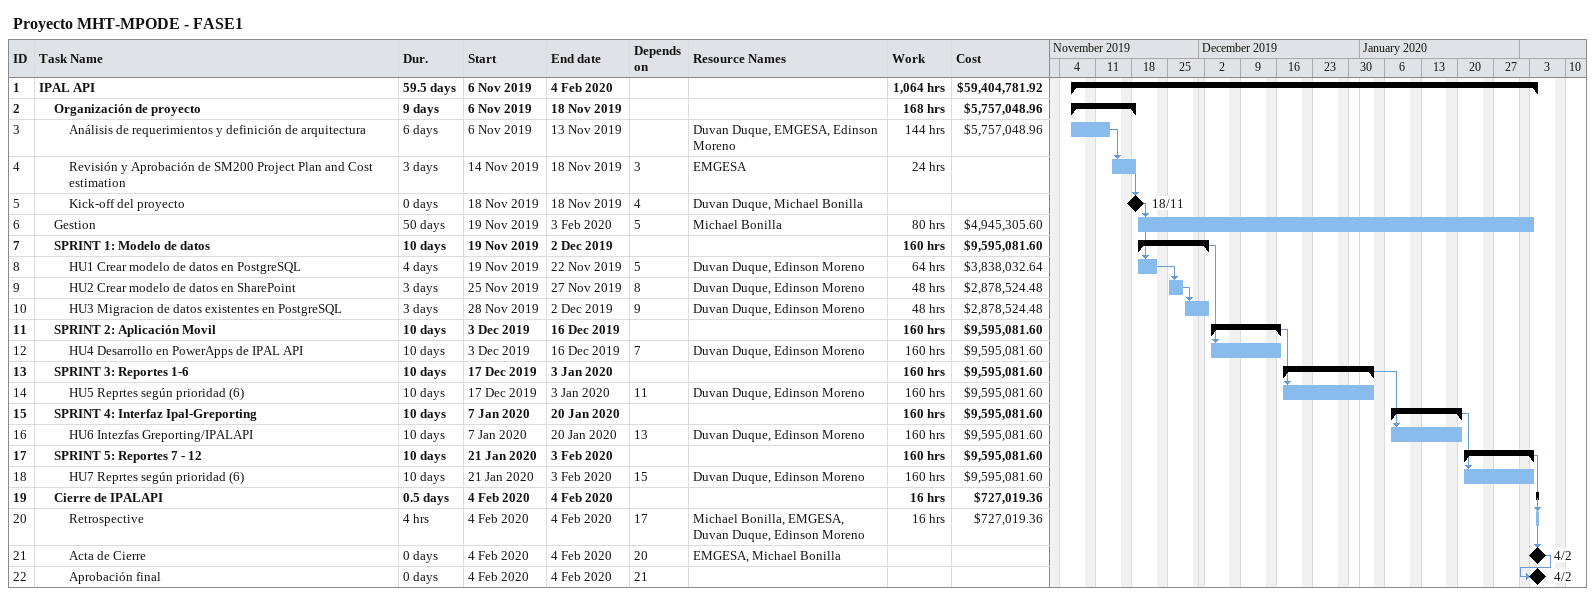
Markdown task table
Proyecto MHT-MPODE - FASE1

| ID | Level | Task | Duration | Start | Finish | Predecessors | Resources | Work (h) | Cost ($) |
|---|---|---|---|---|---|---|---|---|---|
| 1 | 1 | **IPAL API** | 59.5d | 2019-11-06 | 2020-02-04 |  |  | 1064 | 59404781.92 |
| 2 | 2 | **Organización de proyecto** | 9d | 2019-11-06 | 2019-11-18 |  |  | 168 | 5757048.96 |
| 3 | 3 | Análisis de requerimientos y definición de arquitectura | 6d | 2019-11-06 | 2019-11-13 |  | Duvan Duque, EMGESA, Edinson Moreno | 144 | 5757048.96 |
| 4 | 3 | Revisión y Aprobación de SM200 Project Plan and Cost estimation | 3d | 2019-11-14 | 2019-11-18 | 3 | EMGESA | 24 |  |
| 5 | 3 | Kick-off del proyecto | 0d | 2019-11-18 | 2019-11-18 | 4 | Duvan Duque, Michael Bonilla |  |  |
| 6 | 2 | Gestion | 50d | 2019-11-19 | 2020-02-03 | 5 | Michael Bonilla | 80 | 4945305.60 |
| 7 | 2 | **SPRINT 1: Modelo de datos** | 10d | 2019-11-19 | 2019-12-02 |  |  | 160 | 9595081.60 |
| 8 | 3 | HU1 Crear modelo de datos en PostgreSQL | 4d | 2019-11-19 | 2019-11-22 | 5 | Duvan Duque, Edinson Moreno | 64 | 3838032.64 |
| 9 | 3 | HU2 Crear modelo de datos en SharePoint | 3d | 2019-11-25 | 2019-11-27 | 8 | Duvan Duque, Edinson Moreno | 48 | 2878524.48 |
| 10 | 3 | HU3 Migracion de datos existentes en PostgreSQL | 3d | 2019-11-28 | 2019-12-02 | 9 | Duvan Duque, Edinson Moreno | 48 | 2878524.48 |
| 11 | 2 | **SPRINT 2: Aplicación Movil** | 10d | 2019-12-03 | 2019-12-16 |  |  | 160 | 9595081.60 |
| 12 | 3 | HU4 Desarrollo en PowerApps de IPAL API | 10d | 2019-12-03 | 2019-12-16 | 7 | Duvan Duque, Edinson Moreno | 160 | 9595081.60 |
| 13 | 2 | **SPRINT 3: Reportes 1-6** | 10d | 2019-12-17 | 2020-01-03 |  |  | 160 | 9595081.60 |
| 14 | 3 | HU5 Reprtes según prioridad (6) | 10d | 2019-12-17 | 2020-01-03 | 11 | Duvan Duque, Edinson Moreno | 160 | 9595081.60 |
| 15 | 2 | **SPRINT 4: Interfaz Ipal-Greporting** | 10d | 2020-01-07 | 2020-01-20 |  |  | 160 | 9595081.60 |
| 16 | 3 | HU6 Intezfas Greporting/IPALAPI | 10d | 2020-01-07 | 2020-01-20 | 13 | Duvan Duque, Edinson Moreno | 160 | 9595081.60 |
| 17 | 2 | **SPRINT 5: Reportes 7 - 12** | 10d | 2020-01-21 | 2020-02-03 |  |  | 160 | 9595081.60 |
| 18 | 3 | HU7 Reprtes según prioridad (6) | 10d | 2020-01-21 | 2020-02-03 | 15 | Duvan Duque, Edinson Moreno | 160 | 9595081.60 |
| 19 | 2 | **Cierre de IPALAPI** | 0.5d | 2020-02-04 | 2020-02-04 |  |  | 16 | 727019.36 |
| 20 | 3 | Retrospective | 4h | 2020-02-04 | 2020-02-04 | 17 | Michael Bonilla, EMGESA, Duvan Duque, Edinson Moreno | 16 | 727019.36 |
| 21 | 3 | Acta de Cierre | 0d | 2020-02-04 | 2020-02-04 | 20 | EMGESA, Michael Bonilla |  |  |
| 22 | 3 | Aprobación final | 0d | 2020-02-04 | 2020-02-04 | 21 |  |  |  |
